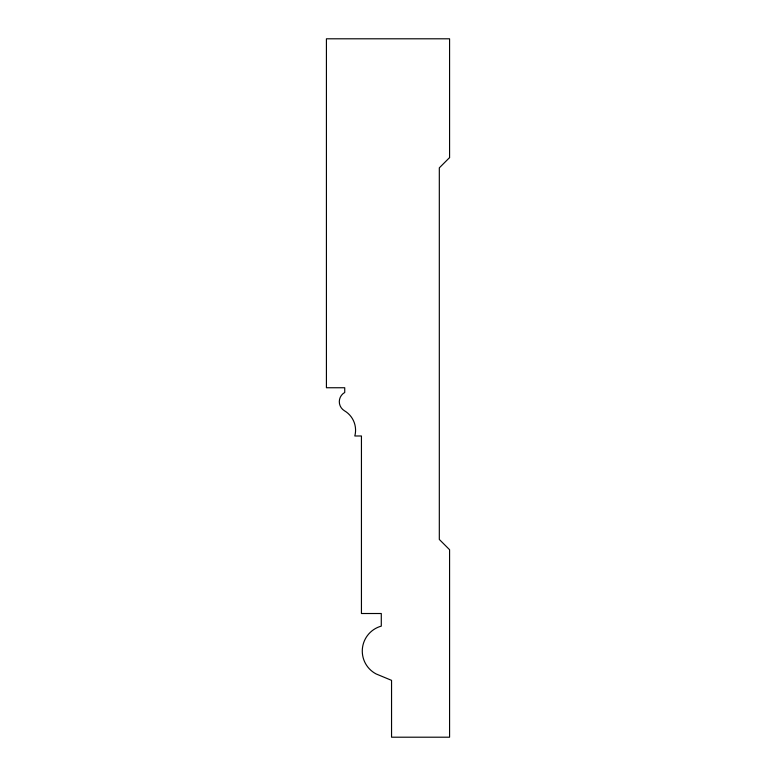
<?xml version="1.0" encoding="UTF-8"?>
<svg xmlns="http://www.w3.org/2000/svg" width="776" height="776" viewBox="0 0 776 776"><rect width="100%" height="100%" fill="white"/><g stroke="black" fill="none" stroke-linecap="round" stroke-linejoin="round"><path stroke-width="1.16" d="M449.576 157.596L439.313 167.858L439.313 539.446L449.576 549.709L449.576 737.2L391.55 737.2L391.55 680.348L376.088 673.927A25.85 25.85 0 0 1 381.288 626.125L381.288 613.515L361.441 613.515L361.441 435.986L354.816 435.986A22.514 22.514 0 0 0 344.428 410.756A10.554 10.554 0 0 1 344.738 392.472L344.738 387.748L326.424 387.748L326.424 38.8L449.576 38.8L449.576 157.596"/></g></svg>
